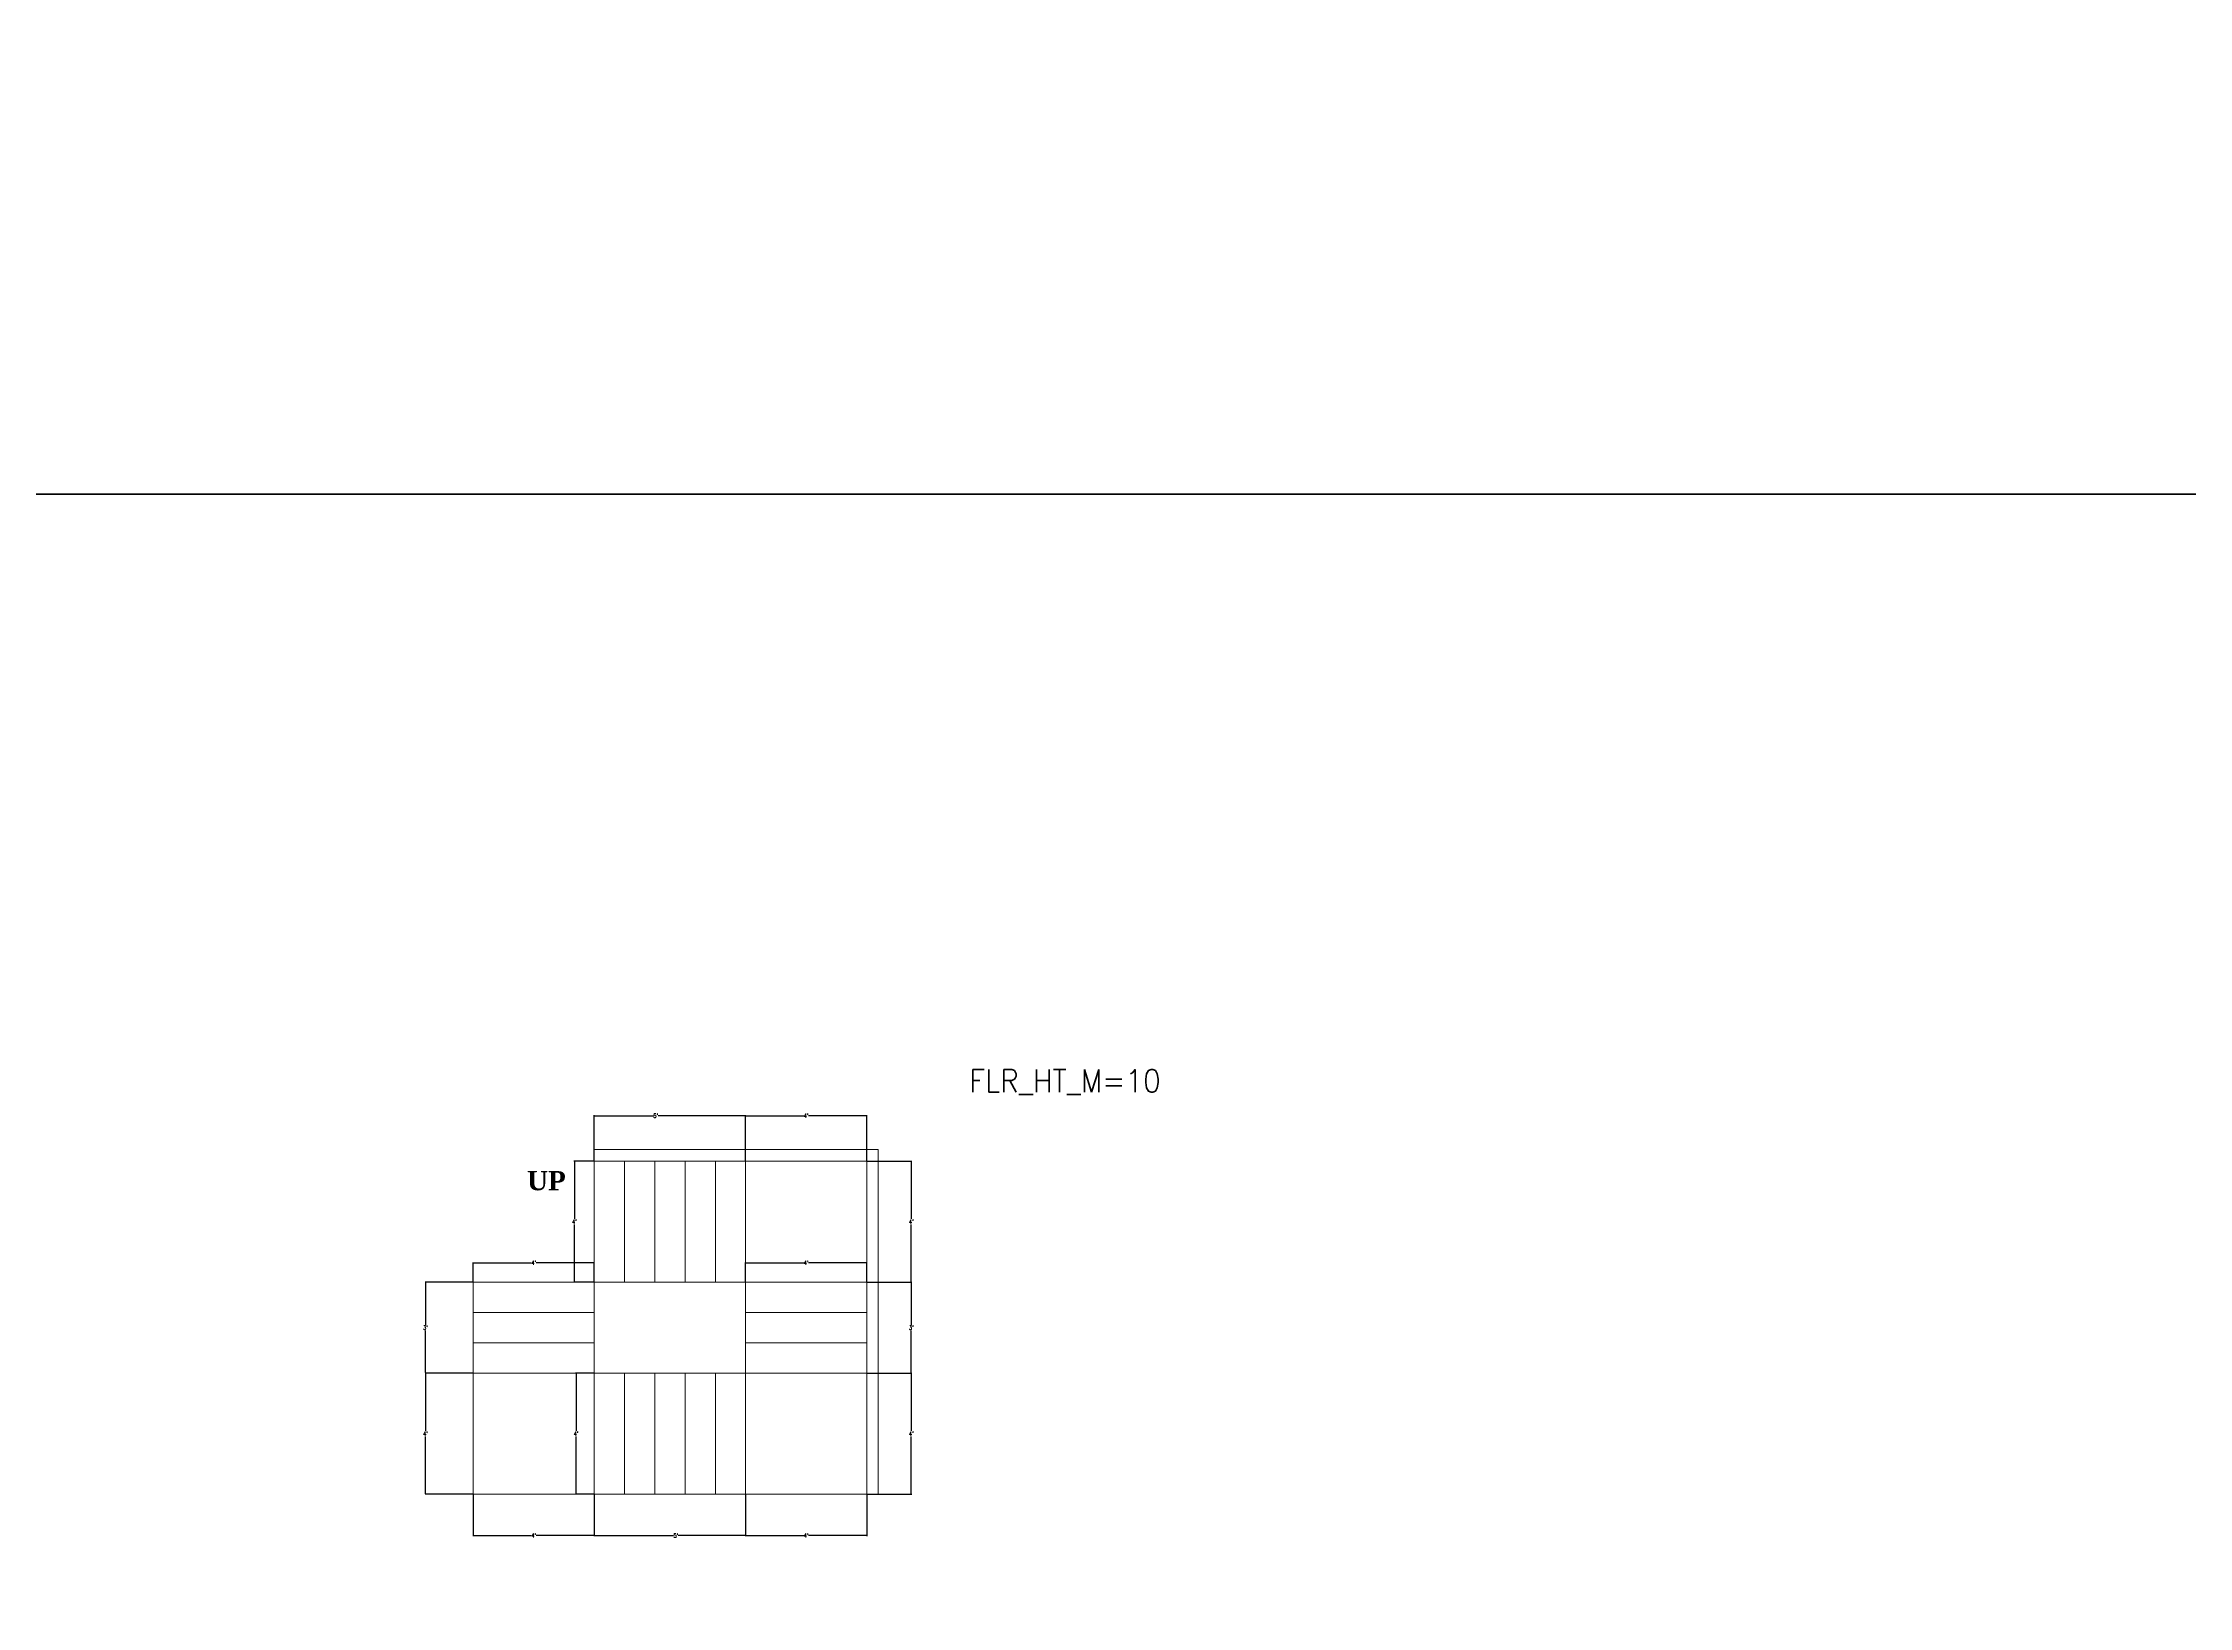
# Model space of a CAD drawing. Header units: feet. Extents: x -2086 to 4549, y -11457 to -6010.
# Drawn here: x 1146 to 1997, y -10116 to -9496 of the extents above; entities that cross this region are included whole.
import ezdxf

# ---------------------------------------------------------------- set-up
doc = ezdxf.new("R2010")
doc.units = ezdxf.units.FT
doc.header["$MEASUREMENT"] = 0
for name, color, linetype, lineweight in [('BLK_1_FLR_0_STAIR_1', 7, 'Continuous', 0), ('BLK_1_FLR_0_STAIR_1_FLIGHT_1', 7, 'Continuous', 0), ('BLK_1_FLR_0_STAIR_1_FLIGHT_2', 7, 'Continuous', 0), ('BLK_1_FLR_0_STAIR_1_FLIGHT_3', 7, 'Continuous', 0), ('BLK_1_FLR_0_STAIR_1_FLIGHT_4', 7, 'Continuous', 0), ('BLK_1_FLR_0_STAIR_1_LANDING_1', 7, 'Continuous', 0), ('BLK_1_FLR_0_STAIR_1_LANDING_2', 7, 'Continuous', 0), ('BLK_1_FLR_0_STAIR_1_LANDING_3', 7, 'Continuous', 0)]:
    doc.layers.add(name, color=color, linetype=linetype, lineweight=lineweight)
doc.styles.add('MtXpl_Georgia', font='Georgia Bold.ttf')
doc.styles.get("Standard").update_dxf_attribs({"font": 'standard'})
doc.dimstyles.get("Standard").update_dxf_attribs({"dimtxt": 1.625, "dimasz": 0.18, "dimexe": 0.18, "dimexo": 0.0625, "dimgap": 0.09, "dimtad": 0, "dimtih": 1, "dimtoh": 1, "dimdec": 1, "dimzin": 0, "dimdsep": 46, "dimlunit": 4, "dimtxsty": 'standard', "dimcen": 0.09, "dimadec": 0, "dimazin": 0, "dimtfac": 1, "dimtdec": 1, "dimtofl": 0, "dimtmove": 0, "dimatfit": 3, "dimfxl": 1, "dimtolj": 1, "dimtzin": 0, "dimarcsym": 0})

# ---------------------------------------------------------------- blocks, each defined once
blk = doc.blocks.new('*D200')
at = {"layer": 'BLK_1_FLR_0_STAIR_1_FLIGHT_1', "color": 0, "lineweight": -2, "transparency": 16777216}
for p, q in [((1364.51, -9939.19), (1364.51, -9921.09)), ((1364.69, -9921.27), (1387.95, -9921.27)), ((1424.33, -9921.27), (1389.83, -9921.27)), ((1424.51, -9939.19), (1424.51, -9921.09))]:
    blk.add_line(p, q, dxfattribs=at)
at = {"layer": 'BLK_1_FLR_0_STAIR_1_FLIGHT_1', "color": 0, "transparency": 16777216}
for points in [[(1364.69, -9921.24), (1364.69, -9921.3), (1364.51, -9921.27)], [(1424.33, -9921.24), (1424.33, -9921.3), (1424.51, -9921.27)]]:
    blk.add_solid(points, dxfattribs=at)
at = {"layer": 'Defpoints', "color": 0, "transparency": 16777216}
for p in [(1424.51, -9921.27), (1364.51, -9939.25), (1424.51, -9939.25)]:
    blk.add_point(p, dxfattribs=at)
at = {"layer": 'BLK_1_FLR_0_STAIR_1_FLIGHT_1', "color": 0, "transparency": 16777216, "insert": (1388.89, -9921.27), "char_height": 1.625, "attachment_point": 5}
blk.add_mtext("\\A1;5'", dxfattribs=at)
blk = doc.blocks.new('*D201')
at = {"layer": 'BLK_1_FLR_0_STAIR_1_FLIGHT_1', "color": 0, "lineweight": -2, "transparency": 16777216}
for p, q in [((1364.45, -9939.25), (1356.46, -9939.25)), ((1356.64, -9939.43), (1356.64, -9962.19)), ((1356.64, -9987.07), (1356.64, -9964.31)), ((1364.45, -9987.25), (1356.46, -9987.25))]:
    blk.add_line(p, q, dxfattribs=at)
at = {"layer": 'BLK_1_FLR_0_STAIR_1_FLIGHT_1', "color": 0, "transparency": 16777216}
for points in [[(1356.61, -9939.43), (1356.67, -9939.43), (1356.64, -9939.25)], [(1356.61, -9987.07), (1356.67, -9987.07), (1356.64, -9987.25)]]:
    blk.add_solid(points, dxfattribs=at)
at = {"layer": 'Defpoints', "color": 0, "transparency": 16777216}
for p in [(1364.51, -9939.25), (1356.64, -9987.25), (1364.51, -9987.25)]:
    blk.add_point(p, dxfattribs=at)
at = {"layer": 'BLK_1_FLR_0_STAIR_1_FLIGHT_1', "color": 0, "transparency": 16777216, "insert": (1356.64, -9963.25), "char_height": 1.625, "attachment_point": 5}
blk.add_mtext("\\A1;4'", dxfattribs=at)
blk = doc.blocks.new('*D202')
at = {"layer": 'BLK_1_FLR_0_STAIR_1_FLIGHT_2', "color": 0, "lineweight": -2, "transparency": 16777216}
for p, q in [((1472.57, -9987.25), (1490.36, -9987.25)), ((1490.18, -9987.43), (1490.18, -10004.19)), ((1490.18, -10023.07), (1490.18, -10006.31)), ((1472.57, -10023.25), (1490.36, -10023.25))]:
    blk.add_line(p, q, dxfattribs=at)
at = {"layer": 'BLK_1_FLR_0_STAIR_1_FLIGHT_2', "color": 0, "transparency": 16777216}
for points in [[(1490.15, -9987.43), (1490.21, -9987.43), (1490.18, -9987.25)], [(1490.15, -10023.07), (1490.21, -10023.07), (1490.18, -10023.25)]]:
    blk.add_solid(points, dxfattribs=at)
at = {"layer": 'Defpoints', "color": 0, "transparency": 16777216}
for p in [(1472.51, -9987.25), (1472.51, -10023.25), (1490.18, -10023.25)]:
    blk.add_point(p, dxfattribs=at)
at = {"layer": 'BLK_1_FLR_0_STAIR_1_FLIGHT_2', "color": 0, "transparency": 16777216, "insert": (1490.18, -10005.25), "char_height": 1.625, "attachment_point": 5}
blk.add_mtext("\\A1;3'", dxfattribs=at)
blk = doc.blocks.new('*D203')
at = {"layer": 'BLK_1_FLR_0_STAIR_1_FLIGHT_2', "color": 0, "lineweight": -2, "transparency": 16777216}
for p, q in [((1424.51, -9987.19), (1424.51, -9979.38)), ((1424.69, -9979.56), (1447.57, -9979.56)), ((1472.33, -9979.56), (1449.45, -9979.56)), ((1472.51, -9987.19), (1472.51, -9979.38))]:
    blk.add_line(p, q, dxfattribs=at)
at = {"layer": 'BLK_1_FLR_0_STAIR_1_FLIGHT_2', "color": 0, "transparency": 16777216}
for points in [[(1424.69, -9979.53), (1424.69, -9979.59), (1424.51, -9979.56)], [(1472.33, -9979.53), (1472.33, -9979.59), (1472.51, -9979.56)]]:
    blk.add_solid(points, dxfattribs=at)
at = {"layer": 'Defpoints', "color": 0, "transparency": 16777216}
for p in [(1472.51, -9979.56), (1424.51, -9987.25), (1472.51, -9987.25)]:
    blk.add_point(p, dxfattribs=at)
at = {"layer": 'BLK_1_FLR_0_STAIR_1_FLIGHT_2', "color": 0, "transparency": 16777216, "insert": (1448.51, -9979.56), "char_height": 1.625, "attachment_point": 5}
blk.add_mtext("\\A1;4'", dxfattribs=at)
blk = doc.blocks.new('*D204')
at = {"layer": 'BLK_1_FLR_0_STAIR_1_FLIGHT_3', "color": 0, "lineweight": -2, "transparency": 16777216}
for p, q in [((1364.51, -10071.31), (1364.51, -10087.8)), ((1424.51, -10071.31), (1424.51, -10087.8)), ((1364.69, -10087.62), (1395.92, -10087.62)), ((1424.33, -10087.62), (1397.8, -10087.62))]:
    blk.add_line(p, q, dxfattribs=at)
at = {"layer": 'BLK_1_FLR_0_STAIR_1_FLIGHT_3', "color": 0, "transparency": 16777216}
for points in [[(1364.69, -10087.59), (1364.69, -10087.65), (1364.51, -10087.62)], [(1424.33, -10087.59), (1424.33, -10087.65), (1424.51, -10087.62)]]:
    blk.add_solid(points, dxfattribs=at)
at = {"layer": 'Defpoints', "color": 0, "transparency": 16777216}
for p in [(1364.51, -10071.25), (1424.51, -10071.25), (1424.51, -10087.62)]:
    blk.add_point(p, dxfattribs=at)
at = {"layer": 'BLK_1_FLR_0_STAIR_1_FLIGHT_3', "color": 0, "transparency": 16777216, "insert": (1396.86, -10087.62), "char_height": 1.625, "attachment_point": 5}
blk.add_mtext("\\A1;5'", dxfattribs=at)
blk = doc.blocks.new('*D205')
at = {"layer": 'BLK_1_FLR_0_STAIR_1_FLIGHT_3', "color": 0, "lineweight": -2, "transparency": 16777216}
for p, q in [((1364.45, -10023.25), (1357.1, -10023.25)), ((1357.28, -10023.43), (1357.28, -10046.19)), ((1357.28, -10071.07), (1357.28, -10048.31)), ((1364.45, -10071.25), (1357.1, -10071.25))]:
    blk.add_line(p, q, dxfattribs=at)
at = {"layer": 'BLK_1_FLR_0_STAIR_1_FLIGHT_3', "color": 0, "transparency": 16777216}
for points in [[(1357.25, -10023.43), (1357.31, -10023.43), (1357.28, -10023.25)], [(1357.25, -10071.07), (1357.31, -10071.07), (1357.28, -10071.25)]]:
    blk.add_solid(points, dxfattribs=at)
at = {"layer": 'Defpoints', "color": 0, "transparency": 16777216}
for p in [(1357.28, -10023.25), (1364.51, -10023.25), (1364.51, -10071.25)]:
    blk.add_point(p, dxfattribs=at)
at = {"layer": 'BLK_1_FLR_0_STAIR_1_FLIGHT_3', "color": 0, "transparency": 16777216, "insert": (1357.28, -10047.25), "char_height": 1.625, "attachment_point": 5}
blk.add_mtext("\\A1;4'", dxfattribs=at)
blk = doc.blocks.new('*D206')
at = {"layer": 'BLK_1_FLR_0_STAIR_1_LANDING_1', "color": 0, "lineweight": -2, "transparency": 16777216}
for p, q in [((1472.57, -9939.25), (1490.36, -9939.25)), ((1490.18, -9939.43), (1490.18, -9962.19)), ((1490.18, -9987.07), (1490.18, -9964.31)), ((1472.57, -9987.25), (1490.36, -9987.25))]:
    blk.add_line(p, q, dxfattribs=at)
at = {"layer": 'BLK_1_FLR_0_STAIR_1_LANDING_1', "color": 0, "transparency": 16777216}
for points in [[(1490.15, -9939.43), (1490.21, -9939.43), (1490.18, -9939.25)], [(1490.15, -9987.07), (1490.21, -9987.07), (1490.18, -9987.25)]]:
    blk.add_solid(points, dxfattribs=at)
at = {"layer": 'Defpoints', "color": 0, "transparency": 16777216}
for p in [(1472.51, -9939.25), (1490.18, -9939.25), (1472.51, -9987.25)]:
    blk.add_point(p, dxfattribs=at)
at = {"layer": 'BLK_1_FLR_0_STAIR_1_LANDING_1', "color": 0, "transparency": 16777216, "insert": (1490.18, -9963.25), "char_height": 1.625, "attachment_point": 5}
blk.add_mtext("\\A1;4'", dxfattribs=at)
blk = doc.blocks.new('*D207')
at = {"layer": 'BLK_1_FLR_0_STAIR_1_LANDING_2', "color": 0, "lineweight": -2, "transparency": 16777216}
for p, q in [((1472.57, -10023.25), (1490.36, -10023.25)), ((1490.18, -10023.43), (1490.18, -10046.19)), ((1490.18, -10071.07), (1490.18, -10048.31)), ((1472.57, -10071.25), (1490.36, -10071.25))]:
    blk.add_line(p, q, dxfattribs=at)
at = {"layer": 'BLK_1_FLR_0_STAIR_1_LANDING_2', "color": 0, "transparency": 16777216}
for points in [[(1490.15, -10023.43), (1490.21, -10023.43), (1490.18, -10023.25)], [(1490.15, -10071.07), (1490.21, -10071.07), (1490.18, -10071.25)]]:
    blk.add_solid(points, dxfattribs=at)
at = {"layer": 'Defpoints', "color": 0, "transparency": 16777216}
for p in [(1472.51, -10023.25), (1472.51, -10071.25), (1490.18, -10071.25)]:
    blk.add_point(p, dxfattribs=at)
at = {"layer": 'BLK_1_FLR_0_STAIR_1_LANDING_2', "color": 0, "transparency": 16777216, "insert": (1490.18, -10047.25), "char_height": 1.625, "attachment_point": 5}
blk.add_mtext("\\A1;4'", dxfattribs=at)
blk = doc.blocks.new('*D209')
at = {"layer": 'BLK_1_FLR_0_STAIR_1_LANDING_2', "color": 0, "lineweight": -2, "transparency": 16777216}
for p, q in [((1424.51, -10071.31), (1424.51, -10087.8)), ((1472.51, -10071.31), (1472.51, -10087.8)), ((1424.69, -10087.62), (1447.57, -10087.62)), ((1472.33, -10087.62), (1449.45, -10087.62))]:
    blk.add_line(p, q, dxfattribs=at)
at = {"layer": 'BLK_1_FLR_0_STAIR_1_LANDING_2', "color": 0, "transparency": 16777216}
for points in [[(1424.69, -10087.59), (1424.69, -10087.65), (1424.51, -10087.62)], [(1472.33, -10087.59), (1472.33, -10087.65), (1472.51, -10087.62)]]:
    blk.add_solid(points, dxfattribs=at)
at = {"layer": 'Defpoints', "color": 0, "transparency": 16777216}
for p in [(1424.51, -10071.25), (1472.51, -10071.25), (1472.51, -10087.62)]:
    blk.add_point(p, dxfattribs=at)
at = {"layer": 'BLK_1_FLR_0_STAIR_1_LANDING_2', "color": 0, "transparency": 16777216, "insert": (1448.51, -10087.62), "char_height": 1.625, "attachment_point": 5}
blk.add_mtext("\\A1;4'", dxfattribs=at)
blk = doc.blocks.new('*D208')
at = {"layer": 'BLK_1_FLR_0_STAIR_1_LANDING_1', "color": 0, "lineweight": -2, "transparency": 16777216}
for p, q in [((1424.51, -9939.19), (1424.51, -9921.09)), ((1424.69, -9921.27), (1447.57, -9921.27)), ((1472.33, -9921.27), (1449.45, -9921.27)), ((1472.51, -9939.19), (1472.51, -9921.09))]:
    blk.add_line(p, q, dxfattribs=at)
at = {"layer": 'BLK_1_FLR_0_STAIR_1_LANDING_1', "color": 0, "transparency": 16777216}
for points in [[(1424.69, -9921.24), (1424.69, -9921.3), (1424.51, -9921.27)], [(1472.33, -9921.24), (1472.33, -9921.3), (1472.51, -9921.27)]]:
    blk.add_solid(points, dxfattribs=at)
at = {"layer": 'Defpoints', "color": 0, "transparency": 16777216}
for p in [(1472.51, -9921.27), (1424.51, -9939.25), (1472.51, -9939.25)]:
    blk.add_point(p, dxfattribs=at)
at = {"layer": 'BLK_1_FLR_0_STAIR_1_LANDING_1', "color": 0, "transparency": 16777216, "insert": (1448.51, -9921.27), "char_height": 1.625, "attachment_point": 5}
blk.add_mtext("\\A1;4'", dxfattribs=at)
blk = doc.blocks.new('*D196')
at = {"layer": 'BLK_1_FLR_0_STAIR_1_FLIGHT_4', "color": 0, "lineweight": -2, "transparency": 16777216}
for p, q in [((1316.45, -9987.25), (1297.44, -9987.25)), ((1297.62, -9987.43), (1297.62, -10004.19)), ((1297.62, -10023.07), (1297.62, -10006.31)), ((1316.45, -10023.25), (1297.44, -10023.25))]:
    blk.add_line(p, q, dxfattribs=at)
at = {"layer": 'BLK_1_FLR_0_STAIR_1_FLIGHT_4', "color": 0, "transparency": 16777216}
for points in [[(1297.59, -9987.43), (1297.65, -9987.43), (1297.62, -9987.25)], [(1297.59, -10023.07), (1297.65, -10023.07), (1297.62, -10023.25)]]:
    blk.add_solid(points, dxfattribs=at)
at = {"layer": 'Defpoints', "color": 0, "transparency": 16777216}
for p in [(1316.51, -9987.25), (1297.62, -10023.25), (1316.51, -10023.25)]:
    blk.add_point(p, dxfattribs=at)
at = {"layer": 'BLK_1_FLR_0_STAIR_1_FLIGHT_4', "color": 0, "transparency": 16777216, "insert": (1297.62, -10005.25), "char_height": 1.625, "attachment_point": 5}
blk.add_mtext("\\A1;3'", dxfattribs=at)
blk = doc.blocks.new('*D197')
at = {"layer": 'BLK_1_FLR_0_STAIR_1_FLIGHT_4', "color": 0, "lineweight": -2, "transparency": 16777216}
for p, q in [((1316.51, -9987.19), (1316.51, -9979.38)), ((1316.69, -9979.56), (1339.57, -9979.56)), ((1364.33, -9979.56), (1341.45, -9979.56)), ((1364.51, -9987.19), (1364.51, -9979.38))]:
    blk.add_line(p, q, dxfattribs=at)
at = {"layer": 'BLK_1_FLR_0_STAIR_1_FLIGHT_4', "color": 0, "transparency": 16777216}
for points in [[(1316.69, -9979.53), (1316.69, -9979.59), (1316.51, -9979.56)], [(1364.33, -9979.53), (1364.33, -9979.59), (1364.51, -9979.56)]]:
    blk.add_solid(points, dxfattribs=at)
at = {"layer": 'Defpoints', "color": 0, "transparency": 16777216}
for p in [(1364.51, -9979.56), (1316.51, -9987.25), (1364.51, -9987.25)]:
    blk.add_point(p, dxfattribs=at)
at = {"layer": 'BLK_1_FLR_0_STAIR_1_FLIGHT_4', "color": 0, "transparency": 16777216, "insert": (1340.51, -9979.56), "char_height": 1.625, "attachment_point": 5}
blk.add_mtext("\\A1;4'", dxfattribs=at)
blk = doc.blocks.new('*D198')
at = {"layer": 'BLK_1_FLR_0_STAIR_1_LANDING_3', "color": 0, "lineweight": -2, "transparency": 16777216}
for p, q in [((1316.45, -10023.25), (1297.47, -10023.25)), ((1297.65, -10023.43), (1297.65, -10046.19)), ((1297.65, -10071.07), (1297.65, -10048.31)), ((1316.45, -10071.25), (1297.47, -10071.25))]:
    blk.add_line(p, q, dxfattribs=at)
at = {"layer": 'BLK_1_FLR_0_STAIR_1_LANDING_3', "color": 0, "transparency": 16777216}
for points in [[(1297.62, -10023.43), (1297.68, -10023.43), (1297.65, -10023.25)], [(1297.62, -10071.07), (1297.68, -10071.07), (1297.65, -10071.25)]]:
    blk.add_solid(points, dxfattribs=at)
at = {"layer": 'Defpoints', "color": 0, "transparency": 16777216}
for p in [(1316.51, -10023.25), (1297.65, -10071.25), (1316.51, -10071.25)]:
    blk.add_point(p, dxfattribs=at)
at = {"layer": 'BLK_1_FLR_0_STAIR_1_LANDING_3', "color": 0, "transparency": 16777216, "insert": (1297.65, -10047.25), "char_height": 1.625, "attachment_point": 5}
blk.add_mtext("\\A1;4'", dxfattribs=at)
blk = doc.blocks.new('*D199')
at = {"layer": 'BLK_1_FLR_0_STAIR_1_LANDING_3', "color": 0, "lineweight": -2, "transparency": 16777216}
for p, q in [((1316.51, -10071.31), (1316.51, -10087.8)), ((1364.51, -10071.31), (1364.51, -10087.8)), ((1316.69, -10087.62), (1339.57, -10087.62)), ((1364.33, -10087.62), (1341.45, -10087.62))]:
    blk.add_line(p, q, dxfattribs=at)
at = {"layer": 'BLK_1_FLR_0_STAIR_1_LANDING_3', "color": 0, "transparency": 16777216}
for points in [[(1316.69, -10087.59), (1316.69, -10087.65), (1316.51, -10087.62)], [(1364.33, -10087.59), (1364.33, -10087.65), (1364.51, -10087.62)]]:
    blk.add_solid(points, dxfattribs=at)
at = {"layer": 'Defpoints', "color": 0, "transparency": 16777216}
for p in [(1316.51, -10071.25), (1364.51, -10071.25), (1364.51, -10087.62)]:
    blk.add_point(p, dxfattribs=at)
at = {"layer": 'BLK_1_FLR_0_STAIR_1_LANDING_3', "color": 0, "transparency": 16777216, "insert": (1340.51, -10087.62), "char_height": 1.625, "attachment_point": 5}
blk.add_mtext("\\A1;4'", dxfattribs=at)

msp = doc.modelspace()

# ---------------------------------------------------------------- linework, layer by layer
for points in [[(-1223.89, -8784.21), (4548.57, -8784.21), (4548.57, -9675.01), (-1223.89, -9675.01), (-1223.89, -8784.21)], [(-1223.89, -9675.01), (4548.57, -9675.01), (4548.57, -10565.82), (-1223.89, -10565.82), (-1223.89, -9675.01)]]:
    msp.add_lwpolyline(points, close=True)
at = {"layer": 'BLK_1_FLR_0_STAIR_1'}
msp.add_lwpolyline([(1477.04, -9934.72), (1364.51, -9934.72), (1364.51, -10071.25), (1477.04, -10071.25)], close=True, dxfattribs=at)
at = {"layer": 'BLK_1_FLR_0_STAIR_1_FLIGHT_1', "color": 3}
for p, q in [((1364.51, -9987.25), (1364.51, -9939.25)), ((1376.51, -9987.25), (1376.51, -9939.25)), ((1388.51, -9987.25), (1388.51, -9939.25)), ((1400.51, -9987.25), (1400.51, -9939.25)), ((1412.51, -9987.25), (1412.51, -9939.25)), ((1424.51, -9987.25), (1424.51, -9939.25))]:
    msp.add_line(p, q, dxfattribs=at)
at = {"layer": 'BLK_1_FLR_0_STAIR_1_FLIGHT_1'}
msp.add_lwpolyline([(1364.51, -9939.25), (1364.51, -9987.25), (1424.51, -9987.25), (1424.51, -9939.25), (1364.51, -9939.25)], close=True, dxfattribs=at)
at = {"layer": 'BLK_1_FLR_0_STAIR_1_FLIGHT_2', "color": 3}
for p, q in [((1424.51, -9987.25), (1472.51, -9987.25)), ((1424.51, -9999.25), (1472.51, -9999.25)), ((1424.51, -10011.25), (1472.51, -10011.25)), ((1424.51, -10023.25), (1472.51, -10023.25))]:
    msp.add_line(p, q, dxfattribs=at)
at = {"layer": 'BLK_1_FLR_0_STAIR_1_FLIGHT_2'}
msp.add_lwpolyline([(1424.51, -9987.25), (1472.51, -9987.25), (1472.51, -10023.25), (1424.51, -10023.25), (1424.51, -9987.25)], close=True, dxfattribs=at)
at = {"layer": 'BLK_1_FLR_0_STAIR_1_FLIGHT_3', "color": 3}
for p, q in [((1364.51, -10071.25), (1364.51, -10023.25)), ((1376.51, -10023.25), (1376.51, -10071.25)), ((1388.51, -10023.25), (1388.51, -10071.25)), ((1400.51, -10023.25), (1400.51, -10071.25)), ((1412.51, -10023.25), (1412.51, -10071.25)), ((1424.51, -10023.25), (1424.51, -10071.25))]:
    msp.add_line(p, q, dxfattribs=at)
at = {"layer": 'BLK_1_FLR_0_STAIR_1_FLIGHT_3'}
msp.add_lwpolyline([(1364.51, -10023.25), (1424.51, -10023.25), (1424.51, -10071.25), (1364.51, -10071.25), (1364.51, -10023.25)], close=True, dxfattribs=at)
at = {"layer": 'BLK_1_FLR_0_STAIR_1_FLIGHT_4', "color": 3}
for p, q in [((1316.51, -9987.25), (1364.51, -9987.25)), ((1316.51, -9999.25), (1364.51, -9999.25)), ((1316.51, -10011.25), (1364.51, -10011.25)), ((1316.51, -10023.25), (1364.51, -10023.25))]:
    msp.add_line(p, q, dxfattribs=at)
at = {"layer": 'BLK_1_FLR_0_STAIR_1_FLIGHT_4'}
msp.add_lwpolyline([(1316.51, -9987.25), (1364.51, -9987.25), (1364.51, -10023.25), (1316.51, -10023.25), (1316.51, -9987.25)], close=True, dxfattribs=at)
at = {"layer": 'BLK_1_FLR_0_STAIR_1_LANDING_1'}
msp.add_lwpolyline([(1424.51, -9939.25), (1472.51, -9939.25), (1472.51, -9987.25), (1424.51, -9987.25), (1424.51, -9939.25)], close=True, dxfattribs=at)
at = {"layer": 'BLK_1_FLR_0_STAIR_1_LANDING_2'}
msp.add_lwpolyline([(1424.51, -10023.25), (1472.51, -10023.25), (1472.51, -10071.25), (1424.51, -10071.25), (1424.51, -10023.25)], close=True, dxfattribs=at)
at = {"layer": 'BLK_1_FLR_0_STAIR_1_LANDING_3'}
msp.add_lwpolyline([(1316.51, -10023.25), (1364.51, -10023.25), (1364.51, -10071.25), (1316.51, -10071.25), (1316.51, -10023.25)], close=True, dxfattribs=at)

# ---------------------------------------------------------------- texts
at = {"style": 'MtXpl_Georgia'}
msp.add_text('UP', height=7.618, dxfattribs=at).set_placement((1337.9, -9950.81))
at = {"layer": 'BLK_1_FLR_0_STAIR_1', "insert": (1513.11, -9902.97), "char_height": 9.0057, "width": 96.0609, "attachment_point": 1}
msp.add_mtext('FLR_HT_M=10', dxfattribs=at)

# ---------------------------------------------------------------- dimensions: what is measured, and where the dimension line sits
at = {"layer": 'BLK_1_FLR_0_STAIR_1_FLIGHT_1', "color": 1}
dim = msp.add_linear_dim(base=(1424.51, -9921.27), p1=(1364.51, -9939.25), p2=(1424.51, -9939.25), dimstyle='Standard', dxfattribs=at)
dim.commit()
dim.dimension.update_dxf_attribs({"geometry": '*D200', "text_midpoint": (1388.89, -9921.27), "dimtype": 160})
at = {"layer": 'BLK_1_FLR_0_STAIR_1_FLIGHT_1', "color": 2}
dim = msp.add_linear_dim(base=(1356.64, -9987.25), p1=(1364.51, -9939.25), p2=(1364.51, -9987.25), angle=90, dimstyle='Standard', dxfattribs=at)
dim.commit()
dim.dimension.update_dxf_attribs({"geometry": '*D201', "text_midpoint": (1356.64, -9963.25), "dimtype": 160})
at = {"layer": 'BLK_1_FLR_0_STAIR_1_FLIGHT_2', "color": 2}
dim = msp.add_linear_dim(base=(1472.51, -9979.56), p1=(1424.51, -9987.25), p2=(1472.51, -9987.25), dimstyle='Standard', dxfattribs=at)
dim.commit()
dim.dimension.update_dxf_attribs({"geometry": '*D203', "text_midpoint": (1448.51, -9979.56)})
at = {"layer": 'BLK_1_FLR_0_STAIR_1_FLIGHT_2', "color": 1}
dim = msp.add_linear_dim(base=(1490.18, -10023.25), p1=(1472.51, -9987.25), p2=(1472.51, -10023.25), angle=90, dimstyle='Standard', dxfattribs=at)
dim.commit()
dim.dimension.update_dxf_attribs({"geometry": '*D202', "text_midpoint": (1490.18, -10005.25)})
at = {"layer": 'BLK_1_FLR_0_STAIR_1_FLIGHT_3', "color": 2}
dim = msp.add_linear_dim(base=(1357.28, -10023.25), p1=(1364.51, -10071.25), p2=(1364.51, -10023.25), angle=90, dimstyle='Standard', dxfattribs=at)
dim.commit()
dim.dimension.update_dxf_attribs({"geometry": '*D205', "text_midpoint": (1357.28, -10047.25), "dimtype": 160})
at = {"layer": 'BLK_1_FLR_0_STAIR_1_FLIGHT_3', "color": 1}
dim = msp.add_linear_dim(base=(1424.51, -10087.62), p1=(1364.51, -10071.25), p2=(1424.51, -10071.25), dimstyle='Standard', dxfattribs=at)
dim.commit()
dim.dimension.update_dxf_attribs({"geometry": '*D204', "text_midpoint": (1396.86, -10087.62), "dimtype": 160})
at = {"layer": 'BLK_1_FLR_0_STAIR_1_FLIGHT_4', "color": 2}
dim = msp.add_linear_dim(base=(1364.51, -9979.56), p1=(1316.51, -9987.25), p2=(1364.51, -9987.25), dimstyle='Standard', dxfattribs=at)
dim.commit()
dim.dimension.update_dxf_attribs({"geometry": '*D197', "text_midpoint": (1340.51, -9979.56)})
at = {"layer": 'BLK_1_FLR_0_STAIR_1_FLIGHT_4', "color": 1}
dim = msp.add_linear_dim(base=(1297.62, -10023.25), p1=(1316.51, -9987.25), p2=(1316.51, -10023.25), angle=90, dimstyle='Standard', dxfattribs=at)
dim.commit()
dim.dimension.update_dxf_attribs({"geometry": '*D196', "text_midpoint": (1297.62, -10005.25)})
at = {"layer": 'BLK_1_FLR_0_STAIR_1_LANDING_1', "color": 1}
dim = msp.add_linear_dim(base=(1472.51, -9921.27), p1=(1424.51, -9939.25), p2=(1472.51, -9939.25), dimstyle='Standard', dxfattribs=at)
dim.commit()
dim.dimension.update_dxf_attribs({"geometry": '*D208', "text_midpoint": (1448.51, -9921.27)})
at = {"layer": 'BLK_1_FLR_0_STAIR_1_LANDING_1', "color": 2}
dim = msp.add_linear_dim(base=(1490.18, -9939.25), p1=(1472.51, -9987.25), p2=(1472.51, -9939.25), angle=90, dimstyle='Standard', dxfattribs=at)
dim.commit()
dim.dimension.update_dxf_attribs({"geometry": '*D206', "text_midpoint": (1490.18, -9963.25)})
at = {"layer": 'BLK_1_FLR_0_STAIR_1_LANDING_2', "color": 2}
dim = msp.add_linear_dim(base=(1490.18, -10071.25), p1=(1472.51, -10023.25), p2=(1472.51, -10071.25), angle=90, dimstyle='Standard', dxfattribs=at)
dim.commit()
dim.dimension.update_dxf_attribs({"geometry": '*D207', "text_midpoint": (1490.18, -10047.25)})
at = {"layer": 'BLK_1_FLR_0_STAIR_1_LANDING_2', "color": 1}
dim = msp.add_linear_dim(base=(1472.51, -10087.62), p1=(1424.51, -10071.25), p2=(1472.51, -10071.25), dimstyle='Standard', dxfattribs=at)
dim.commit()
dim.dimension.update_dxf_attribs({"geometry": '*D209', "text_midpoint": (1448.51, -10087.62)})
at = {"layer": 'BLK_1_FLR_0_STAIR_1_LANDING_3', "color": 2}
dim = msp.add_linear_dim(base=(1297.65, -10071.25), p1=(1316.51, -10023.25), p2=(1316.51, -10071.25), angle=90, dimstyle='Standard', dxfattribs=at)
dim.commit()
dim.dimension.update_dxf_attribs({"geometry": '*D198', "text_midpoint": (1297.65, -10047.25)})
at = {"layer": 'BLK_1_FLR_0_STAIR_1_LANDING_3', "color": 1}
dim = msp.add_linear_dim(base=(1364.51, -10087.62), p1=(1316.51, -10071.25), p2=(1364.51, -10071.25), dimstyle='Standard', dxfattribs=at)
dim.commit()
dim.dimension.update_dxf_attribs({"geometry": '*D199', "text_midpoint": (1340.51, -10087.62)})

doc.saveas('drawing.dxf')
